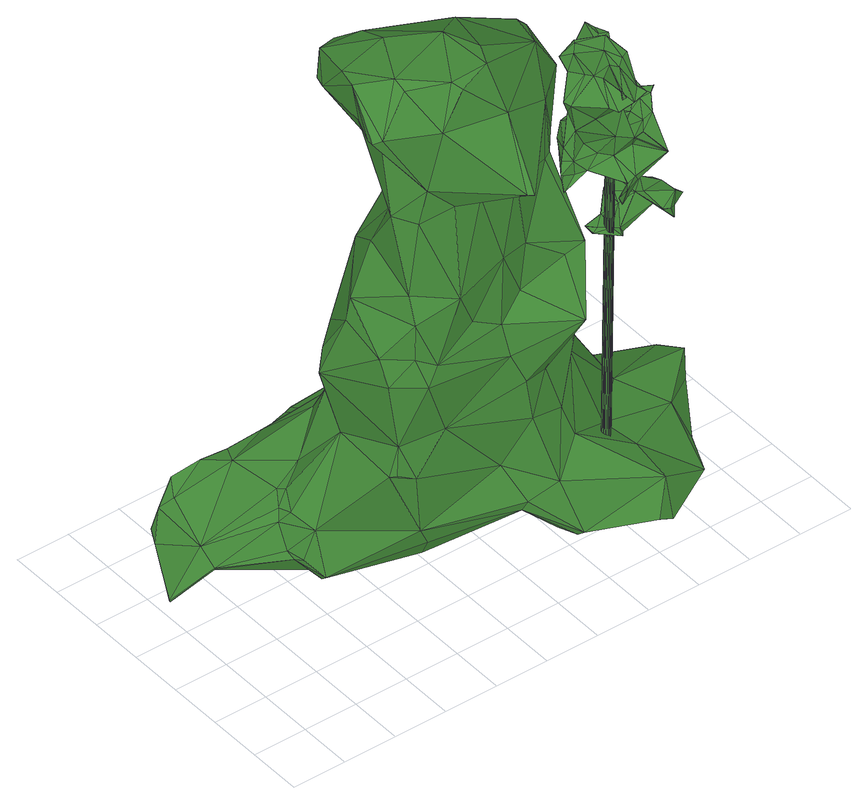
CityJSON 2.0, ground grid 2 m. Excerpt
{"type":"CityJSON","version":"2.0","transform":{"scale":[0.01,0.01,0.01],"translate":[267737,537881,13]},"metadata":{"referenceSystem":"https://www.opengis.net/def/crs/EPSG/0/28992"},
"CityObjects":{
"tree1":{"type":"SolitaryVegetationObject","attributes":{"gtid":74,"crown_width_m":13.44,"crown_median_z":18.28,"crown_r50_m":0.434,"crown_porosity":0.88,"trunk_H_m":5.25,"trunk_DBH_m":0.556,"trunk_radius_m":0.278,"trunk_base_height_m":13.03,"original_gtid":"74"},"geometry":[{"type":"Solid","lod":"3","boundaries":[[[[0,1,2]],[[3,4,5]],[[6,7,8]],[[9,10,11]],[[9,12,10]],[[13,14,15]],[[2,16,17]],[[18,17,16]],[[19,20,21]],[[22,23,24]],[[25,26,27]],[[28,26,25]],[[29,30,31]],[[32,33,34]],[[35,36,37]],[[37,36,38]],[[39,40,41]],[[42,1,43]],[[44,1,42]],[[5,45,3]],[[46,47,13]],[[48,7,6]],[[49,50,51]],[[52,50,49]],[[53,54,55]],[[41,40,56]],[[57,58,59]],[[60,61,62]],[[63,64,65]],[[65,64,66]],[[67,68,69]],[[49,55,70]],[[51,55,49]],[[71,72,73]],[[72,74,73]],[[75,76,77]],[[78,79,3]],[[80,81,82]],[[29,71,83]],[[84,85,86]],[[9,11,87]],[[33,88,89]],[[90,91,92]],[[88,93,89]],[[94,95,75]],[[96,95,94]],[[97,41,79]],[[4,79,41]],[[98,4,41]],[[12,9,6]],[[16,44,99]],[[16,99,18]],[[100,56,101]],[[40,101,56]],[[18,102,17]],[[7,52,103]],[[7,103,8]],[[5,4,98]],[[104,22,24]],[[39,101,40]],[[76,105,106]],[[22,102,18]],[[39,41,97]],[[39,97,107]],[[108,93,88]],[[108,109,93]],[[110,111,112]],[[68,113,114]],[[3,79,4]],[[114,113,115]],[[32,116,86]],[[117,118,119]],[[96,117,119]],[[120,102,121]],[[118,120,121]],[[118,121,119]],[[98,122,109]],[[16,1,44]],[[123,15,124]],[[115,113,125]],[[126,127,125]],[[128,126,68]],[[55,54,29]],[[55,51,53]],[[114,69,68]],[[110,129,111]],[[87,130,9]],[[2,1,16]],[[19,131,20]],[[104,121,102]],[[132,97,78]],[[116,112,86]],[[5,98,108]],[[122,56,100]],[[41,56,98]],[[133,46,13]],[[78,97,79]],[[93,109,122]],[[17,102,120]],[[118,0,120]],[[134,135,136]],[[65,137,63]],[[99,23,18]],[[122,98,56]],[[121,138,119]],[[13,139,140]],[[106,77,76]],[[128,141,142]],[[13,47,14]],[[143,144,42]],[[68,67,128]],[[145,128,67]],[[115,117,146]],[[124,147,148]],[[10,31,30]],[[20,52,48]],[[54,71,29]],[[54,53,74]],[[74,53,51]],[[54,74,72]],[[148,149,124]],[[124,149,123]],[[75,95,76]],[[2,120,0]],[[2,17,120]],[[150,149,148]],[[0,43,1]],[[151,71,73]],[[151,73,114]],[[152,153,154]],[[3,155,78]],[[125,68,126]],[[156,157,158]],[[159,32,156]],[[160,161,150]],[[162,50,163]],[[164,165,166]],[[164,136,165]],[[33,32,85]],[[32,34,157]],[[109,108,98]],[[132,167,97]],[[15,168,124]],[[158,157,93]],[[169,170,171]],[[34,33,89]],[[10,172,11]],[[6,173,48]],[[173,174,20]],[[110,155,129]],[[34,89,157]],[[157,89,93]],[[87,11,172]],[[9,130,6]],[[173,6,130]],[[173,130,174]],[[3,45,155]],[[52,49,103]],[[13,140,133]],[[131,154,162]],[[118,43,0]],[[57,61,60]],[[77,106,175]],[[176,177,178]],[[65,19,179]],[[114,73,69]],[[62,61,104]],[[142,180,128]],[[127,128,180]],[[134,181,135]],[[32,159,116]],[[132,110,182]],[[183,46,63]],[[184,185,186]],[[183,63,137]],[[70,8,103]],[[96,146,117]],[[96,187,146]],[[54,72,71]],[[99,188,189]],[[190,191,186]],[[44,42,144]],[[45,192,129]],[[127,144,125]],[[137,90,183]],[[60,81,80]],[[112,190,110]],[[193,190,112]],[[193,149,150]],[[185,194,101]],[[185,101,39]],[[179,27,90]],[[179,90,137]],[[104,138,121]],[[18,23,22]],[[195,131,65]],[[19,65,131]],[[102,22,104]],[[194,177,196]],[[152,197,153]],[[198,197,152]],[[113,68,125]],[[91,27,26]],[[170,199,64]],[[108,192,5]],[[45,5,192]],[[200,58,201]],[[106,58,200]],[[134,136,197]],[[202,83,203]],[[202,203,187]],[[60,62,189]],[[204,26,28]],[[91,26,204]],[[147,205,148]],[[160,148,205]],[[170,206,207]],[[88,85,108]],[[84,108,85]],[[115,146,114]],[[207,133,159]],[[63,133,207]],[[208,209,38]],[[175,106,200]],[[169,171,158]],[[195,65,66]],[[24,62,104]],[[189,62,24]],[[23,189,24]],[[23,99,189]],[[156,158,171]],[[158,177,176]],[[158,176,169]],[[65,179,137]],[[73,74,210]],[[38,209,37]],[[185,39,107]],[[157,156,32]],[[58,106,105]],[[211,87,172]],[[94,75,175]],[[175,75,77]],[[48,173,20]],[[19,25,27]],[[162,154,212]],[[25,211,28]],[[141,124,168]],[[153,212,154]],[[128,127,126]],[[37,209,176]],[[60,80,57]],[[213,188,99]],[[110,132,78]],[[193,150,191]],[[185,214,194]],[[184,214,185]],[[215,160,181]],[[215,181,35]],[[143,125,144]],[[37,178,215]],[[74,51,212]],[[183,47,46]],[[200,201,216]],[[36,181,134]],[[170,64,206]],[[63,206,64]],[[136,153,197]],[[147,165,135]],[[146,187,114]],[[195,217,131]],[[7,48,52]],[[174,21,20]],[[218,21,174]],[[185,182,186]],[[6,8,12]],[[165,145,166]],[[165,124,141]],[[165,141,145]],[[215,214,184]],[[219,189,188]],[[117,43,118]],[[83,71,151]],[[153,220,212]],[[162,212,51]],[[207,206,63]],[[84,192,108]],[[129,192,84]],[[202,94,221]],[[141,219,222]],[[215,161,160]],[[184,161,215]],[[155,110,78]],[[96,94,202]],[[96,202,187]],[[200,91,204]],[[27,91,90]],[[167,132,182]],[[44,144,99]],[[115,125,143]],[[155,45,129]],[[201,58,80]],[[57,80,58]],[[223,14,47]],[[223,47,90]],[[216,92,200]],[[91,200,92]],[[25,19,21]],[[25,21,218]],[[50,162,51]],[[183,90,47]],[[86,85,32]],[[123,149,15]],[[193,15,149]],[[218,211,25]],[[130,87,211]],[[130,211,218]],[[171,170,207]],[[212,210,74]],[[73,210,67]],[[220,67,210]],[[212,220,210]],[[199,198,152]],[[130,218,174]],[[73,67,69]],[[94,175,221]],[[220,164,67]],[[12,8,224]],[[19,27,179]],[[14,223,225]],[[28,211,172]],[[28,202,221]],[[28,83,202]],[[147,124,165]],[[164,166,145]],[[164,145,67]],[[204,221,175]],[[200,204,175]],[[86,111,129]],[[112,111,86]],[[204,28,221]],[[81,168,82]],[[160,150,148]],[[176,178,37]],[[214,215,178]],[[214,178,194]],[[194,178,177]],[[165,136,135]],[[35,37,215]],[[145,141,128]],[[220,153,136]],[[220,136,164]],[[66,217,195]],[[143,43,117]],[[143,117,115]],[[143,42,43]],[[203,83,226]],[[199,217,66]],[[199,152,217]],[[114,227,151]],[[12,224,10]],[[203,227,187]],[[187,227,114]],[[49,70,103]],[[92,223,90]],[[119,228,96]],[[207,156,171]],[[207,159,156]],[[95,96,228]],[[158,196,177]],[[193,139,15]],[[63,46,133]],[[119,138,228]],[[198,170,208]],[[57,228,61]],[[228,138,61]],[[104,61,138]],[[13,15,139]],[[101,194,196]],[[216,82,14]],[[159,133,116]],[[216,201,82]],[[93,122,196]],[[93,196,158]],[[101,196,100]],[[122,100,196]],[[38,198,208]],[[186,161,184]],[[186,191,161]],[[66,64,199]],[[198,199,170]],[[134,197,198]],[[57,59,228]],[[58,105,59]],[[228,59,95]],[[95,59,76]],[[105,76,59]],[[213,99,180]],[[213,180,142]],[[190,186,110]],[[193,191,190]],[[144,180,99]],[[144,127,180]],[[176,209,169]],[[168,81,219]],[[141,168,219]],[[219,81,189]],[[60,189,81]],[[14,82,15]],[[80,82,201]],[[28,172,30]],[[28,30,83]],[[15,82,168]],[[135,205,147]],[[83,30,29]],[[172,10,30]],[[55,29,229]],[[55,229,70]],[[92,225,223]],[[92,216,225]],[[14,225,216]],[[203,226,227]],[[83,227,226]],[[83,151,227]],[[35,181,36]],[[131,217,154]],[[154,217,152]],[[150,161,191]],[[129,84,86]],[[33,85,88]],[[97,167,107]],[[193,112,230]],[[107,167,185]],[[181,160,205]],[[181,205,135]],[[36,134,198]],[[38,36,198]],[[188,222,219]],[[142,222,213]],[[188,213,222]],[[50,52,163]],[[20,131,163]],[[20,163,52]],[[162,163,131]],[[208,170,209]],[[185,167,182]],[[186,182,110]],[[141,222,142]],[[31,10,224]],[[116,230,112]],[[116,133,230]],[[133,140,230]],[[31,229,29]],[[8,229,224]],[[224,229,31]],[[70,229,8]],[[169,209,170]],[[230,139,193]],[[140,139,230]],[[231,232,233]],[[231,233,234]],[[234,233,235]],[[234,235,236]],[[233,232,237]],[[233,237,235]],[[235,237,238]],[[235,238,236]],[[237,232,239]],[[237,239,238]],[[238,239,240]],[[238,240,236]],[[239,232,241]],[[239,241,240]],[[240,241,242]],[[240,242,236]],[[241,232,243]],[[241,243,242]],[[242,243,244]],[[242,244,236]],[[243,232,245]],[[243,245,244]],[[244,245,246]],[[244,246,236]],[[245,232,247]],[[245,247,246]],[[246,247,248]],[[246,248,236]],[[247,232,249]],[[247,249,248]],[[248,249,250]],[[248,250,236]],[[249,232,251]],[[249,251,250]],[[250,251,252]],[[250,252,236]],[[251,232,253]],[[251,253,252]],[[252,253,254]],[[252,254,236]],[[253,232,255]],[[253,255,254]],[[254,255,256]],[[254,256,236]],[[255,232,257]],[[255,257,256]],[[256,257,258]],[[256,258,236]],[[257,232,259]],[[257,259,258]],[[258,259,260]],[[258,260,236]],[[259,232,261]],[[259,261,260]],[[260,261,262]],[[260,262,236]],[[261,232,263]],[[261,263,262]],[[262,263,264]],[[262,264,236]],[[263,232,265]],[[263,265,264]],[[264,265,266]],[[264,266,236]],[[265,232,267]],[[265,267,266]],[[266,267,268]],[[266,268,236]],[[267,232,269]],[[267,269,268]],[[268,269,270]],[[268,270,236]],[[269,232,271]],[[269,271,270]],[[270,271,272]],[[270,272,236]],[[271,232,273]],[[271,273,272]],[[272,273,274]],[[272,274,236]],[[273,232,275]],[[273,275,274]],[[274,275,276]],[[274,276,236]],[[275,232,277]],[[275,277,276]],[[276,277,278]],[[276,278,236]],[[277,232,279]],[[277,279,278]],[[278,279,280]],[[278,280,236]],[[279,232,231]],[[279,231,280]],[[280,231,234]],[[280,234,236]]]]}]},
"tree2":{"type":"SolitaryVegetationObject","attributes":{"gtid":73,"crown_width_m":3.93,"crown_median_z":28.93,"crown_r50_m":0.281,"crown_porosity":0.93,"trunk_H_m":15.86,"trunk_DBH_m":0.312,"trunk_radius_m":0.156,"trunk_base_height_m":13.07,"original_gtid":"73"},"geometry":[{"type":"Solid","lod":"3","boundaries":[[[[281,282,283]],[[284,285,286]],[[286,285,287]],[[288,281,283]],[[289,290,291]],[[289,291,292]],[[293,294,295]],[[296,297,298]],[[299,300,301]],[[302,303,304]],[[305,306,307]],[[308,309,310]],[[311,312,286]],[[313,314,315]],[[287,316,311]],[[317,318,319]],[[320,321,297]],[[322,323,324]],[[325,322,324]],[[326,327,306]],[[318,328,329]],[[330,289,331]],[[332,333,334]],[[335,334,336]],[[337,338,339]],[[340,341,342]],[[343,344,345]],[[302,346,303]],[[347,348,349]],[[350,349,348]],[[316,351,352]],[[325,324,353]],[[281,354,282]],[[326,302,355]],[[356,357,358]],[[345,359,343]],[[345,360,359]],[[359,360,305]],[[361,362,363]],[[316,363,362]],[[324,323,353]],[[364,365,366]],[[364,366,307]],[[301,367,368]],[[358,369,356]],[[370,371,292]],[[317,338,369]],[[370,372,371]],[[343,359,373]],[[290,374,291]],[[375,376,377]],[[292,331,289]],[[371,331,292]],[[335,378,379]],[[289,380,290]],[[283,381,288]],[[382,284,357]],[[317,383,384]],[[385,383,317]],[[386,387,314]],[[297,285,388]],[[389,365,390]],[[330,331,372]],[[300,363,391]],[[300,391,392]],[[393,394,354]],[[286,287,311]],[[393,395,340]],[[393,396,395]],[[388,285,284]],[[297,287,285]],[[300,361,363]],[[397,398,399]],[[348,400,401]],[[402,403,401]],[[282,381,283]],[[321,404,297]],[[373,359,405]],[[388,298,297]],[[406,407,408]],[[320,297,296]],[[399,398,379]],[[309,308,409]],[[406,409,308]],[[384,410,411]],[[412,413,414]],[[353,415,412]],[[293,416,417]],[[418,415,323]],[[305,419,306]],[[323,415,353]],[[344,303,345]],[[327,390,364]],[[420,421,399]],[[332,387,386]],[[422,392,391]],[[308,423,424]],[[360,419,305]],[[288,394,281]],[[421,425,426]],[[314,387,427]],[[315,314,427]],[[395,342,341]],[[428,394,393]],[[428,393,340]],[[310,423,308]],[[374,290,302]],[[345,346,360]],[[419,360,346]],[[302,419,346]],[[326,344,390]],[[313,315,429]],[[313,429,424]],[[424,407,308]],[[430,330,431]],[[432,430,431]],[[331,371,372]],[[392,301,300]],[[302,304,374]],[[290,355,302]],[[406,308,407]],[[433,315,427]],[[358,295,369]],[[317,384,338]],[[386,314,313]],[[397,414,413]],[[361,300,299]],[[342,434,435]],[[426,435,434]],[[426,434,342]],[[436,425,420]],[[373,405,437]],[[413,412,438]],[[325,439,418]],[[356,369,338]],[[424,333,386]],[[332,386,333]],[[307,327,364]],[[297,404,287]],[[370,440,431]],[[420,309,436]],[[330,380,289]],[[365,364,390]],[[396,393,382]],[[377,441,375]],[[342,441,340]],[[340,441,377]],[[375,441,342]],[[359,305,405]],[[375,442,443]],[[344,389,390]],[[301,442,367]],[[335,332,334]],[[379,332,335]],[[325,418,322]],[[323,322,418]],[[354,381,282]],[[389,344,343]],[[293,295,416]],[[295,352,416]],[[420,425,421]],[[346,345,303]],[[418,439,415]],[[444,415,439]],[[321,320,443]],[[348,401,403]],[[396,342,395]],[[395,341,340]],[[338,445,339]],[[330,372,431]],[[423,336,334]],[[336,423,310]],[[335,336,310]],[[428,376,296]],[[349,384,383]],[[385,349,383]],[[342,445,397]],[[343,366,389]],[[365,389,366]],[[446,342,435]],[[447,376,375]],[[295,358,312]],[[368,448,301]],[[442,301,443]],[[443,301,392]],[[431,372,370]],[[326,390,327]],[[437,405,307]],[[305,307,405]],[[379,387,332]],[[355,380,326]],[[326,380,430]],[[342,442,375]],[[382,357,356]],[[348,403,350]],[[350,403,349]],[[351,299,449]],[[351,449,416]],[[315,415,450]],[[379,378,399]],[[315,450,408]],[[407,315,408]],[[382,393,451]],[[284,382,388]],[[396,382,356]],[[298,428,296]],[[398,438,452]],[[352,351,416]],[[452,453,454]],[[398,452,379]],[[354,394,381]],[[368,417,416]],[[368,367,417]],[[420,399,378]],[[284,286,312]],[[355,290,380]],[[443,392,422]],[[443,422,321]],[[427,387,452]],[[330,430,380]],[[384,402,410]],[[445,411,410]],[[304,344,432]],[[432,344,430]],[[326,430,344]],[[357,284,312]],[[357,312,358]],[[307,366,437]],[[292,440,370]],[[291,440,292]],[[321,422,404]],[[413,438,455]],[[317,456,318]],[[369,456,317]],[[316,404,422]],[[447,375,443]],[[388,382,451]],[[287,404,316]],[[396,337,342]],[[337,356,338]],[[408,457,458]],[[450,457,408]],[[445,414,397]],[[437,366,373]],[[335,310,378]],[[459,318,329]],[[450,444,457]],[[436,426,425]],[[408,409,406]],[[456,295,294]],[[457,444,458]],[[450,415,444]],[[296,376,320]],[[304,432,460]],[[304,460,374]],[[291,374,460]],[[400,444,401]],[[458,444,400]],[[304,303,344]],[[320,376,447]],[[319,385,317]],[[396,356,337]],[[461,462,463]],[[354,281,451]],[[424,386,313]],[[423,334,333]],[[423,333,424]],[[298,451,428]],[[281,428,451]],[[443,320,447]],[[428,281,394]],[[412,464,353]],[[354,451,393]],[[373,366,343]],[[340,376,428]],[[340,377,376]],[[352,295,312]],[[352,312,311]],[[316,352,311]],[[328,465,309]],[[397,421,342]],[[421,426,342]],[[399,421,397]],[[388,451,298]],[[459,458,461]],[[420,310,309]],[[465,436,309]],[[338,411,445]],[[384,411,338]],[[424,429,407]],[[315,407,429]],[[326,419,302]],[[310,420,378]],[[439,412,414]],[[455,397,413]],[[461,458,462]],[[463,462,319]],[[307,306,327]],[[329,409,408]],[[459,329,458]],[[458,329,408]],[[329,328,409]],[[309,409,328]],[[381,394,288]],[[422,391,363]],[[422,363,316]],[[433,415,315]],[[295,456,369]],[[342,466,442]],[[347,349,385]],[[347,385,319]],[[349,467,384]],[[402,384,467]],[[439,414,402]],[[362,361,299]],[[444,439,401]],[[439,402,401]],[[463,319,318]],[[347,319,462]],[[463,318,459]],[[435,426,436]],[[403,467,349]],[[402,467,403]],[[461,463,459]],[[348,462,400]],[[347,462,348]],[[400,462,458]],[[455,438,397]],[[398,397,438]],[[453,452,438]],[[367,442,466]],[[326,306,419]],[[387,379,452]],[[427,452,454]],[[427,454,433]],[[453,438,454]],[[412,454,438]],[[412,415,454]],[[433,454,415]],[[446,466,342]],[[435,466,446]],[[439,464,412]],[[353,464,325]],[[439,325,464]],[[328,318,294]],[[328,294,465]],[[416,449,368]],[[362,351,316]],[[456,294,318]],[[435,294,466]],[[436,294,435]],[[417,294,293]],[[362,299,351]],[[417,367,294]],[[367,466,294]],[[436,465,294]],[[414,410,402]],[[445,410,414]],[[342,339,445]],[[337,339,342]],[[460,432,440]],[[460,440,291]],[[431,440,432]],[[449,448,368]],[[449,299,448]],[[301,448,299]],[[468,469,470]],[[468,470,471]],[[471,470,472]],[[471,472,473]],[[470,469,474]],[[470,474,472]],[[472,474,475]],[[472,475,473]],[[474,469,476]],[[474,476,475]],[[475,476,477]],[[475,477,473]],[[476,469,478]],[[476,478,477]],[[477,478,479]],[[477,479,473]],[[478,469,480]],[[478,480,479]],[[479,480,481]],[[479,481,473]],[[480,469,482]],[[480,482,481]],[[481,482,483]],[[481,483,473]],[[482,469,484]],[[482,484,483]],[[483,484,485]],[[483,485,473]],[[484,469,486]],[[484,486,485]],[[485,486,487]],[[485,487,473]],[[486,469,488]],[[486,488,487]],[[487,488,489]],[[487,489,473]],[[488,469,490]],[[488,490,489]],[[489,490,491]],[[489,491,473]],[[490,469,492]],[[490,492,491]],[[491,492,493]],[[491,493,473]],[[492,469,494]],[[492,494,493]],[[493,494,495]],[[493,495,473]],[[494,469,496]],[[494,496,495]],[[495,496,497]],[[495,497,473]],[[496,469,498]],[[496,498,497]],[[497,498,499]],[[497,499,473]],[[498,469,500]],[[498,500,499]],[[499,500,501]],[[499,501,473]],[[500,469,502]],[[500,502,501]],[[501,502,503]],[[501,503,473]],[[502,469,504]],[[502,504,503]],[[503,504,505]],[[503,505,473]],[[504,469,506]],[[504,506,505]],[[505,506,507]],[[505,507,473]],[[506,469,508]],[[506,508,507]],[[507,508,509]],[[507,509,473]],[[508,469,510]],[[508,510,509]],[[509,510,511]],[[509,511,473]],[[510,469,512]],[[510,512,511]],[[511,512,513]],[[511,513,473]],[[512,469,514]],[[512,514,513]],[[513,514,515]],[[513,515,473]],[[514,469,516]],[[514,516,515]],[[515,516,517]],[[515,517,473]],[[516,469,468]],[[516,468,517]],[[517,468,471]],[[517,471,473]]]]}]}
},
"vertices":[
[180,888,97],[109,870,89],[129,900,102],[575,665,2036],[710,515,2109],[711,623,2065],[1831,573,130],[1849,444,184],[1761,447,114],[1672,761,104],[1523,685,82],[1528,822,79],[1712,622,96],[791,572,1077],[714,649,895],[602,644,935],[99,888,118],[122,937,135],[148,932,211],[1438,597,574],[1568,449,326],[1470,518,325],[218,958,283],[187,904,250],[311,930,325],[1383,563,314],[1251,703,514],[1322,729,527],[1187,642,192],[1402,360,97],[1346,556,142],[1571,486,122],[1288,564,1660],[1223,528,1866],[1282,451,1824],[853,246,1058],[957,231,1002],[958,223,1275],[1054,264,1072],[514,264,1952],[623,294,2080],[617,339,2103],[6,689,62],[187,745,96],[2,689,69],[656,695,2016],[1074,505,1060],[1034,507,976],[1870,477,276],[1667,114,126],[1452,181,296],[1470,58,235],[1686,306,261],[1410,11,123],[1284,124,94],[1474,24,86],[756,227,2092],[601,963,285],[780,857,322],[737,1046,223],[518,880,375],[440,987,252],[396,902,344],[1252,402,1058],[1264,350,1062],[1362,501,813],[1239,307,906],[681,289,268],[405,413,136],[722,305,189],[1690,155,80],[1141,185,116],[1175,124,109],[1027,218,221],[1183,101,127],[943,1138,104],[846,1133,138],[944,1140,110],[545,610,1934],[541,507,2065],[664,765,519],[612,742,512],[651,651,714],[1125,553,86],[975,649,1774],[1102,608,1872],[1038,772,1727],[1510,840,83],[1213,486,1943],[1233,459,1928],[1220,569,781],[1203,677,528],[1043,507,645],[1173,336,1971],[935,993,102],[845,1131,132],[692,930,95],[523,434,2065],[867,417,2117],[159,733,180],[779,200,2070],[700,198,1932],[284,1016,200],[1704,226,162],[373,994,250],[768,1058,218],[914,1037,255],[485,281,1941],[1008,531,2027],[935,310,2095],[664,564,1723],[886,639,1689],[867,636,1439],[415,446,106],[733,348,114],[430,491,104],[1151,667,1475],[470,713,98],[344,918,106],[431,1016,113],[248,957,122],[373,1015,129],[901,233,2090],[500,554,931],[466,527,863],[349,501,183],[362,470,192],[342,527,203],[400,459,302],[736,670,1833],[1669,742,146],[1342,379,604],[553,438,1902],[1032,454,1199],[979,216,872],[659,216,905],[759,262,662],[1312,538,798],[431,1020,118],[731,601,1212],[867,469,1277],[546,522,585],[370,545,333],[180,688,106],[177,686,112],[555,283,554],[581,589,109],[548,281,920],[533,310,1027],[521,461,1092],[537,458,1177],[1067,312,216],[1139,243,723],[1065,211,580],[1207,250,527],[559,657,1929],[1242,350,1570],[1299,392,1777],[1143,249,1810],[1214,621,1424],[625,242,1158],[627,278,1257],[1244,227,414],[1411,297,327],[646,264,514],[593,286,656],[578,274,552],[496,317,1928],[566,626,682],[1175,291,1525],[1284,228,1177],[1199,300,1535],[1499,833,87],[1833,572,245],[1673,686,210],[978,1006,226],[1009,223,1562],[909,1,1703],[857,207,1582],[1417,625,587],[344,575,288],[699,222,975],[601,390,1842],[1227,565,807],[656,263,1542],[671,240,1685],[601,336,1555],[734,641,215],[390,645,354],[367,839,353],[717,489,1435],[615,454,1373],[758,651,1956],[683,621,1245],[889,13,1705],[1329,327,748],[937,173,1913],[1037,208,745],[1204,120,967],[1230,160,956],[995,728,413],[701,745,536],[924,797,145],[970,674,221],[1026,727,392],[626,246,1016],[1223,337,1181],[1153,350,1244],[1204,228,1162],[1066,251,1264],[1038,203,258],[1499,834,93],[1133,162,323],[360,596,324],[756,210,1600],[777,210,1212],[770,666,579],[1300,301,752],[1609,701,199],[484,653,416],[978,265,396],[965,866,175],[402,613,368],[987,473,895],[1643,505,106],[814,456,810],[992,622,290],[936,406,336],[624,992,158],[1536,351,112],[870,635,1432],[953,494,2],[925,495,3],[952,502,2],[970,483,527],[969,491,527],[942,484,528],[949,508,2],[966,497,527],[945,514,3],[962,503,527],[939,519,3],[956,508,528],[933,522,3],[949,511,528],[926,523,4],[942,512,528],[918,522,4],[935,511,528],[912,519,4],[928,508,529],[906,515,4],[922,504,529],[901,509,4],[918,498,529],[898,503,4],[915,492,529],[897,496,4],[914,485,528],[898,488,4],[915,477,528],[901,482,4],[917,471,528],[905,476,3],[922,465,528],[911,471,3],[927,460,528],[917,468,3],[934,457,527],[924,467,2],[941,456,527],[932,468,2],[948,457,527],[938,471,2],[955,460,527],[944,475,2],[961,464,527],[949,481,2],[966,470,527],[952,487,2],[968,476,527],
[1277,33,1918],[1258,6,1909],[1259,4,1909],[1266,265,1922],[1284,281,1946],[1242,306,1895],[1289,290,1948],[1276,9,1905],[1377,268,1212],[1425,316,1260],[1377,269,1210],[1305,255,1208],[1308,268,1749],[1339,286,1630],[1257,300,1715],[1362,138,1940],[1340,196,2004],[1311,166,1978],[1413,374,1845],[1439,379,1866],[1445,321,1835],[1479,343,1272],[1542,278,1234],[1462,267,1231],[1620,272,1222],[1530,247,1240],[1620,202,1227],[1512,340,1562],[1421,311,1592],[1510,266,1662],[1255,317,1882],[1252,276,1849],[1525,276,1527],[1469,198,1593],[1486,187,1478],[1315,325,1896],[1208,241,1584],[1281,350,1587],[1253,332,1542],[1388,149,1944],[1380,236,1939],[1360,137,1348],[1361,136,1348],[1359,135,1347],[1350,141,1372],[1498,250,1252],[1551,177,1202],[1384,335,1635],[1394,316,1595],[1383,219,1185],[1339,236,1196],[1539,222,1651],[1552,251,1647],[1562,237,1660],[1538,221,1653],[1561,237,1661],[1288,179,1701],[1242,223,1647],[1289,179,1699],[1358,74,1802],[1338,89,1781],[1366,143,1733],[1620,209,1161],[1548,218,1202],[1605,300,1220],[1560,306,1245],[1255,326,1508],[1234,219,1478],[1180,218,1500],[1182,203,1440],[1368,339,1828],[1316,310,1816],[1345,91,1438],[1275,34,1916],[1448,292,1255],[1211,205,1774],[1277,220,1860],[1195,223,1787],[1644,248,1190],[1606,300,1222],[1420,405,1877],[1392,349,1840],[1420,404,1879],[1579,172,1195],[1600,180,1143],[1621,207,1162],[1407,268,1751],[1385,290,1772],[1243,266,1697],[1319,235,1183],[1304,253,1207],[1320,233,1184],[1670,230,1174],[1435,323,1249],[1409,100,1820],[1389,101,1836],[1408,74,1820],[1501,228,1645],[1507,174,1623],[1440,258,1231],[1274,11,1903],[1289,189,1870],[1198,235,1540],[1229,217,1535],[1198,237,1539],[1506,251,1617],[1507,176,1621],[1310,167,1977],[1599,181,1142],[1550,178,1200],[1427,343,1869],[1456,330,1869],[1304,161,1870],[1277,33,1916],[1303,82,1784],[1288,110,1789],[1393,117,1611],[1440,135,1601],[1461,163,1620],[1283,221,1506],[1271,200,1487],[1270,198,1489],[1183,202,1441],[1318,290,1937],[1645,247,1192],[1476,321,1547],[1478,303,1526],[1456,293,1533],[1421,313,1590],[1314,205,1532],[1280,230,1573],[1388,105,1468],[1431,177,1528],[1362,182,1514],[1400,110,1443],[1351,319,1795],[1348,273,1762],[1351,143,1372],[1560,305,1247],[1454,217,1622],[1401,177,1615],[1399,316,1865],[1553,253,1648],[1553,288,1530],[1405,206,1602],[1360,176,1621],[1476,155,1493],[1339,124,1923],[1525,278,1526],[1412,215,1171],[1407,195,1155],[1428,220,1145],[1474,154,1493],[1290,181,1700],[1322,253,1638],[1358,260,1615],[1671,228,1175],[1487,68,1541],[1362,113,1445],[1359,239,1187],[1409,75,1818],[1406,264,1752],[1408,246,1858],[1363,184,1513],[1353,162,1609],[1376,255,1759],[1346,197,1847],[1399,321,1828],[1377,342,1828],[1437,195,1501],[1318,148,1926],[1488,69,1541],[1488,67,1541],[1488,68,1540],[1440,136,1598],[1289,265,1630],[1406,204,1517],[1355,234,1522],[1359,259,1581],[1410,265,1209],[1350,243,1558],[1257,325,1509],[1255,331,1542],[1345,92,1440],[1384,334,1637],[1405,264,1751],[1233,217,1479],[1391,245,7],[1375,245,7],[1390,249,7],[1395,222,1593],[1395,226,1593],[1380,222,1593],[1389,253,7],[1393,230,1593],[1386,256,7],[1391,233,1593],[1383,258,7],[1388,236,1593],[1379,260,7],[1384,237,1593],[1375,261,7],[1380,238,1593],[1371,260,7],[1376,238,1593],[1367,259,7],[1372,236,1593],[1364,256,7],[1369,234,1593],[1362,253,7],[1366,230,1593],[1360,249,7],[1365,227,1593],[1359,245,7],[1364,223,1593],[1360,241,7],[1365,218,1593],[1361,237,7],[1366,215,1593],[1364,234,7],[1368,211,1593],[1367,232,7],[1372,209,1593],[1371,230,7],[1375,207,1593],[1375,229,7],[1379,207,1593],[1379,230,7],[1384,207,1593],[1383,231,7],[1387,209,1593],[1386,234,7],[1391,211,1593],[1388,237,7],[1393,214,1593],[1390,241,7],[1395,218,1593]
]}
